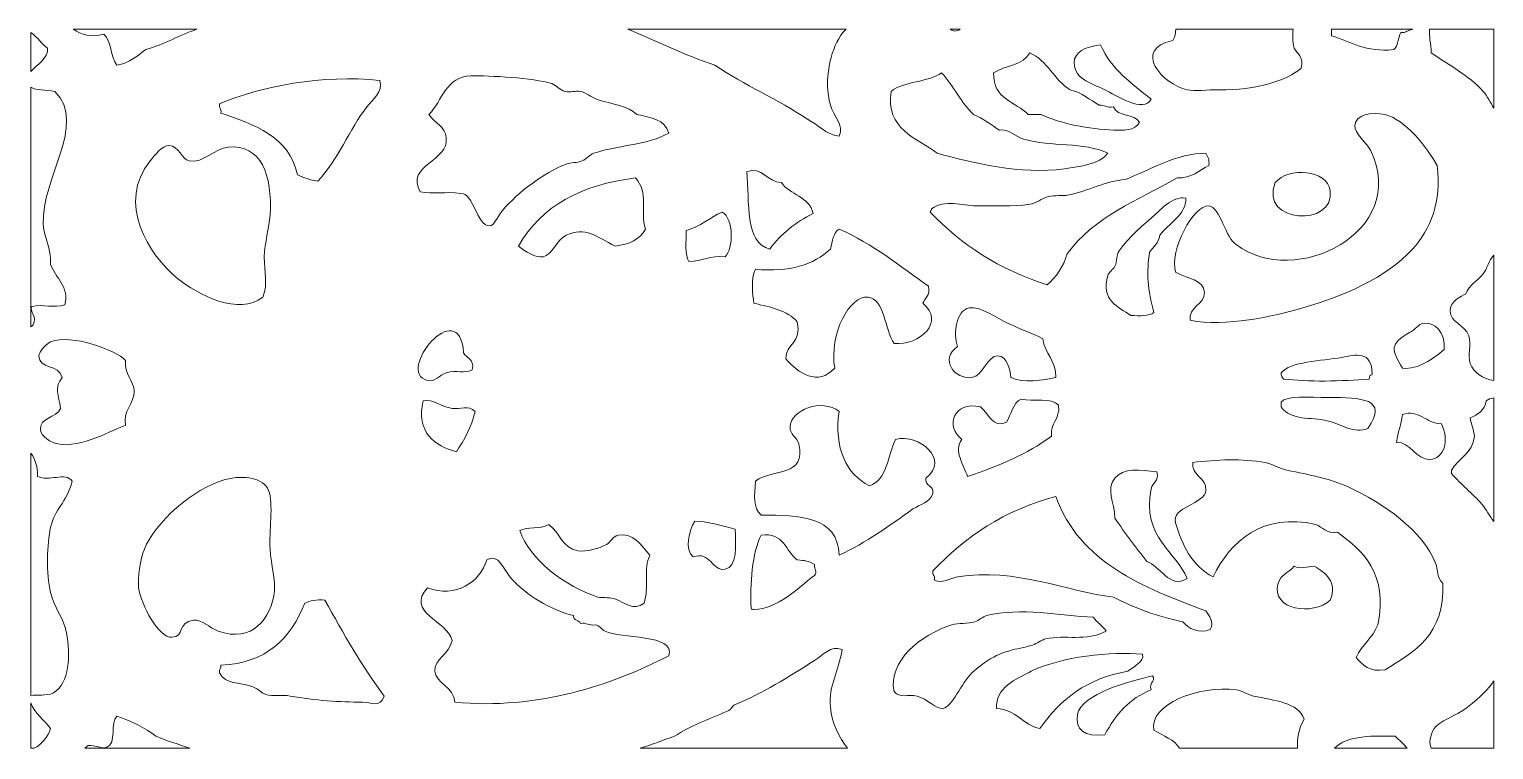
# Model space of a CAD drawing. Header units: millimetres. Extents: x -1203 to 1200, y -592 to 590.
import ezdxf

# ---------------------------------------------------------------- set-up
doc = ezdxf.new("R2010")
doc.units = ezdxf.units.MM
doc.header["$MEASUREMENT"] = 0
doc.layers.add('Layer 1', color=7, linetype='Continuous')

msp = doc.modelspace()

# ---------------------------------------------------------------- linework, layer by layer
at = {"layer": 'Layer 1', "color": 250, "lineweight": 20}
for points, knots in [([(-1172.4375, 559.1144), (-1171.2007, 541.987), (-1190.0172, 532.3422), (-1200.05, 520.8504), (-1200.05, 520.8504), (-1200.05, 584.8585), (-1200.05, 584.8585), (-1189.1933, 577.3698), (-1180.7138, 563.5723), (-1172.4375, 559.1144)], [0, 0, 0, 0, 0.333333333, 0.333333333, 0.333333333, 0.666666667, 0.666666667, 0.666666667, 1, 1, 1, 1]), ([(-927.4482, 589.9734), (-956.7498, 580.2833), (-980.9647, 565.1449), (-1011.3132, 556.5765), (-1025.4968, 546.389), (-1037.9655, 534.3666), (-1058.7028, 531.1984), (-1069.5971, 544.063), (-1067.4398, 570.9047), (-1080.0285, 581.9544), (-1101.4305, 575.9686), (-1117.3157, 581.1356), (-1130.4181, 589.9734), (-1130.4181, 589.9734), (-927.4482, 589.9734), (-927.4482, 589.9734)], [0, 0, 0, 0, 0.2, 0.2, 0.2, 0.4, 0.4, 0.4, 0.6, 0.6, 0.6, 0.8, 0.8, 0.8, 1, 1, 1, 1]), ([(137.4636, 589.9734), (134.1363, 586.788), (131.0389, 583.3394), (128.4003, 579.4174), (111.5612, 554.3857), (100.3248, 507.3762), (111.8148, 465.2144), (116.6024, 447.6412), (134.7809, 433.0589), (126.0315, 414.4575), (102.7097, 417.3925), (92.1333, 433.9835), (73.9025, 442.3744), (26.0876, 474.9098), (-30.1556, 498.4174), (-77.7425, 531.1984), (-127.974, 547.9157), (-172.9992, 570.2093), (-220.3861, 589.9734), (-220.3861, 589.9734), (137.4636, 589.9734), (137.4636, 589.9734)], [0, 0, 0, 0, 0.142857143, 0.142857143, 0.142857143, 0.285714286, 0.285714286, 0.285714286, 0.428571429, 0.428571429, 0.428571429, 0.571428571, 0.571428571, 0.571428571, 0.714285714, 0.714285714, 0.714285714, 0.857142857, 0.857142857, 0.857142857, 1, 1, 1, 1]), ([(324.4903, 589.9734), (321.5273, 588.176), (318.5143, 587.1131), (315.5887, 587.0304), (314.4698, 586.9986), (311.8285, 588.0793), (308.4128, 589.9734), (308.4128, 589.9734), (324.4903, 589.9734), (324.4903, 589.9734)], [0, 0, 0, 0, 0.333333333, 0.333333333, 0.333333333, 0.666666667, 0.666666667, 0.666666667, 1, 1, 1, 1]), ([(673.379, 571.8034), (676.939, 577.2779), (678.1837, 583.4168), (678.5303, 589.9734), (678.5303, 589.9734), (870.9135, 589.9734), (870.9135, 589.9734), (869.7693, 580.5591), (869.8273, 570.5496), (872.4138, 559.1144), (877.6618, 549.5082), (888.3706, 545.7511), (884.2611, 526.1224), (861.1406, 506.0218), (810.3909, 489.592), (749.2015, 490.5924), (731.0425, 490.8898), (708.7049, 487.9394), (697.0735, 490.5924), (656.5643, 499.8351), (605.8369, 556.8805), (673.379, 571.8034)], [0, 0, 0, 0, 0.142857143, 0.142857143, 0.142857143, 0.285714286, 0.285714286, 0.285714286, 0.428571429, 0.428571429, 0.428571429, 0.571428571, 0.571428571, 0.571428571, 0.714285714, 0.714285714, 0.714285714, 0.857142857, 0.857142857, 0.857142857, 1, 1, 1, 1]), ([(1066.662, 589.9734), (1066.678, 589.8384), (1066.6931, 589.7037), (1066.7102, 589.5684), (1059.1732, 589.1819), (1056.2851, 583.8152), (1047.7549, 584.4925), (1042.3746, 576.7202), (1043.6364, 561.8337), (1035.9079, 556.5765), (990.4212, 551.8477), (965.3968, 569.0343), (934.0204, 579.4174), (933.5198, 583.4205), (933.5139, 586.8938), (933.8755, 589.9734), (933.8755, 589.9734), (1066.662, 589.9734), (1066.662, 589.9734)], [0, 0, 0, 0, 0.166666667, 0.166666667, 0.166666667, 0.333333333, 0.333333333, 0.333333333, 0.5, 0.5, 0.5, 0.666666667, 0.666666667, 0.666666667, 0.833333333, 0.833333333, 0.833333333, 1, 1, 1, 1]), ([(1199.95, 460.3088), (1194.647, 469.8374), (1190.0725, 480.0927), (1182.8144, 488.0554), (1158.5836, 514.6391), (1127.3021, 530.4214), (1097.5135, 551.5004), (1096.8017, 566.2689), (1093.5826, 578.3818), (1094.5638, 589.9734), (1094.5638, 589.9734), (1199.95, 589.9734), (1199.95, 589.9734), (1199.95, 589.9734), (1199.95, 460.3088), (1199.95, 460.3088)], [0, 0, 0, 0, 0.2, 0.2, 0.2, 0.4, 0.4, 0.4, 0.6, 0.6, 0.6, 0.8, 0.8, 0.8, 1, 1, 1, 1]), ([(554.9052, 564.1904), (572.8153, 524.1532), (606.1297, 500.6217), (637.8375, 475.3655), (626.4684, 451.1701), (578.613, 482.1564), (562.014, 490.5924), (539.1185, 502.2311), (507.7474, 508.0467), (512.2547, 541.3494), (518.9157, 557.056), (535.5854, 562.0418), (554.9052, 564.1904)], [0, 0, 0, 0, 0.25, 0.25, 0.25, 0.5, 0.5, 0.5, 0.75, 0.75, 0.75, 1, 1, 1, 1]), ([(379.5648, 518.5094), (398.1135, 530.7888), (428.3983, 530.4972), (438.8019, 551.5004), (467.7755, 538.5438), (479.0173, 506.5963), (505.1467, 490.5924), (524.5067, 485.95), (537.3686, 474.3477), (552.5364, 465.2144), (562.0106, 466.0566), (565.6885, 460.6909), (576.2309, 462.6764), (582.2347, 445.4208), (610.7578, 452.2837), (618.8814, 437.2984), (612.5624, 422.8541), (589.5835, 424.1461), (576.2309, 424.6094), (537.2977, 425.9609), (487.8698, 435.2429), (457.7571, 449.9875), (450.6491, 449.9875), (443.5401, 449.9875), (436.4323, 449.9875), (416.2457, 471.5095), (378.124, 473.8221), (379.5648, 518.5094)], [0, 0, 0, 0, 0.111111111, 0.111111111, 0.111111111, 0.222222222, 0.222222222, 0.222222222, 0.333333333, 0.333333333, 0.333333333, 0.444444444, 0.444444444, 0.444444444, 0.555555556, 0.555555556, 0.555555556, 0.666666667, 0.666666667, 0.666666667, 0.777777778, 0.777777778, 0.777777778, 0.888888889, 0.888888889, 0.888888889, 1, 1, 1, 1]), ([(-890.4706, 467.7524), (-823.6814, 495.8804), (-720.7103, 516.5853), (-627.4596, 505.8194), (-621.7218, 486.9053), (-639.2995, 474.8503), (-648.7844, 462.6764), (-677.0238, 426.4299), (-696.2297, 374.7416), (-729.3461, 340.8604), (-741.9957, 342.539), (-752.3564, 346.6702), (-762.519, 351.0124), (-776.4797, 414.7289), (-832.9709, 432.8996), (-888.1009, 452.5254), (-887.0978, 457.8287), (-889.7236, 459.2464), (-890.4706, 462.6764), (-890.4706, 464.3685), (-890.4706, 466.0604), (-890.4706, 467.7524)], [0, 0, 0, 0, 0.142857143, 0.142857143, 0.142857143, 0.285714286, 0.285714286, 0.285714286, 0.428571429, 0.428571429, 0.428571429, 0.571428571, 0.571428571, 0.571428571, 0.714285714, 0.714285714, 0.714285714, 0.857142857, 0.857142857, 0.857142857, 1, 1, 1, 1]), ([(-546.8979, 449.9875), (-524.9247, 473.1085), (-518.7176, 512.4819), (-478.1833, 513.4334), (-447.7435, 514.1499), (-375.8768, 510.2806), (-345.4925, 500.7444), (-337.5606, 498.2525), (-331.6062, 489.7896), (-324.1678, 488.0554), (-315.2231, 485.9702), (-306.736, 489.4692), (-298.1037, 488.0554), (-288.8751, 486.5447), (-281.5387, 478.7533), (-272.0388, 475.3655), (-245.4562, 465.8916), (-220.3827, 465.413), (-205.6939, 449.9875), (-183.1405, 445.3814), (-159.3879, 442.0598), (-153.5659, 419.5334), (-189.5301, 399.5777), (-230.6385, 401.3253), (-276.7782, 386.5414), (-283.2081, 384.4792), (-287.873, 377.3419), (-295.7341, 373.8524), (-303.8907, 370.2305), (-313.9182, 371.9791), (-321.7982, 368.7765), (-359.0835, 353.6223), (-400.37, 323.3861), (-426.0552, 292.6414), (-435.659, 281.1456), (-439.9604, 267.389), (-447.38, 267.2634), (-468.4057, 266.9037), (-473.3483, 322.0749), (-494.7698, 320.5584), (-519.4511, 324.0143), (-539.8883, 319.1436), (-561.1148, 323.0954), (-586.3208, 367.4249), (-513.398, 373.7104), (-518.4642, 411.9204), (-521.0066, 431.1059), (-535.8369, 435.2755), (-546.8979, 449.9875)], [0, 0, 0, 0, 0.0625, 0.0625, 0.0625, 0.125, 0.125, 0.125, 0.1875, 0.1875, 0.1875, 0.25, 0.25, 0.25, 0.3125, 0.3125, 0.3125, 0.375, 0.375, 0.375, 0.4375, 0.4375, 0.4375, 0.5, 0.5, 0.5, 0.5625, 0.5625, 0.5625, 0.625, 0.625, 0.625, 0.6875, 0.6875, 0.6875, 0.75, 0.75, 0.75, 0.8125, 0.8125, 0.8125, 0.875, 0.875, 0.875, 0.9375, 0.9375, 0.9375, 1, 1, 1, 1]), ([(211.3325, 488.0554), (232.1451, 505.5221), (272.133, 502.4527), (294.264, 518.5094), (313.2996, 497.4467), (326.3103, 469.9297), (346.392, 449.9875), (362.8333, 443.911), (375.011, 433.267), (389.0425, 424.6094), (403.9381, 427.0812), (414.9248, 413.529), (429.3234, 409.3824), (473.2948, 396.7193), (527.6966, 405.4795), (566.7533, 386.5414), (552.875, 368.0964), (521.5945, 364.9234), (495.6691, 361.1634), (423.9491, 350.7543), (343.8067, 371.0699), (287.155, 386.5414), (254.6027, 411.0542), (201.0247, 426.0405), (211.3325, 488.0554)], [0, 0, 0, 0, 0.125, 0.125, 0.125, 0.25, 0.25, 0.25, 0.375, 0.375, 0.375, 0.5, 0.5, 0.5, 0.625, 0.625, 0.625, 0.75, 0.75, 0.75, 0.875, 0.875, 0.875, 1, 1, 1, 1]), ([(-1200.05, 495.0187), (-1191.7679, 489.2362), (-1176.3284, 490.6788), (-1160.5903, 488.0554), (-1106.543, 434.8889), (-1183.5092, 344.5514), (-1179.5464, 269.8014), (-1178.3168, 246.6074), (-1166.9022, 233.1847), (-1167.6983, 203.8174), (-1160.0431, 182.6953), (-1136.389, 167.0587), (-1144.0038, 137.8344), (-1162.6913, 131.9191), (-1179.1058, 138.994), (-1198.5015, 135.2963), (-1202.579, 126.6512), (-1188.988, 118.2613), (-1196.1319, 104.8424), (-1197.4166, 103.7073), (-1198.7217, 102.594), (-1200.05, 101.5055), (-1200.05, 101.5055), (-1200.05, 495.0187), (-1200.05, 495.0187)], [0, 0, 0, 0, 0.125, 0.125, 0.125, 0.25, 0.25, 0.25, 0.375, 0.375, 0.375, 0.5, 0.5, 0.5, 0.625, 0.625, 0.625, 0.75, 0.75, 0.75, 0.875, 0.875, 0.875, 1, 1, 1, 1]), ([(777.6352, 236.8094), (873.5583, 163.0407), (1062.7895, 257.449), (997.9957, 391.6174), (992.4917, 403.0172), (970.7441, 419.3387), (971.9316, 432.2225), (973.4863, 449.0753), (998.7336, 455.3406), (1021.691, 449.9875), (1053.9406, 442.4665), (1090.7816, 396.7691), (1106.992, 366.2394), (1115.103, 307.1615), (1096.2767, 261.5467), (1066.7102, 229.1964), (1023.0236, 181.3898), (953.8612, 152.1588), (886.6306, 132.7584), (838.8925, 118.9817), (759.5925, 100.9193), (701.8128, 112.4554), (697.8822, 133.7329), (726.4583, 138.4588), (725.5071, 158.1364), (724.4747, 179.5693), (697.3763, 180.1573), (678.1183, 191.1284), (666.9158, 226.6747), (708.1559, 302.684), (732.6161, 300.2554), (751.3885, 298.3917), (760.4004, 245.6991), (777.6352, 236.8094)], [0, 0, 0, 0, 0.090909091, 0.090909091, 0.090909091, 0.181818182, 0.181818182, 0.181818182, 0.272727273, 0.272727273, 0.272727273, 0.363636364, 0.363636364, 0.363636364, 0.454545455, 0.454545455, 0.454545455, 0.545454545, 0.545454545, 0.545454545, 0.636363636, 0.636363636, 0.636363636, 0.727272727, 0.727272727, 0.727272727, 0.818181818, 0.818181818, 0.818181818, 0.909090909, 0.909090909, 0.909090909, 1, 1, 1, 1]), ([(-819.3863, 150.5234), (-857.921, 118.572), (-926.2225, 154.5443), (-959.1852, 180.9774), (-1007.0871, 219.3887), (-1060.0667, 305.6316), (-1004.205, 373.8524), (-995.949, 383.9344), (-985.0485, 399.4625), (-973.4019, 399.2304), (-957.1423, 398.9101), (-952.2829, 375.9338), (-940.2289, 373.8524), (-917.1059, 369.8603), (-898.3074, 394.492), (-876.2537, 396.6934), (-822.3075, 402.0763), (-803.4321, 350.6153), (-807.5391, 285.0284), (-808.8125, 264.6496), (-816.5975, 239.1124), (-817.0168, 216.5064), (-817.5102, 189.9227), (-810.3681, 173.6147), (-819.3863, 150.5234)], [0, 0, 0, 0, 0.125, 0.125, 0.125, 0.25, 0.25, 0.25, 0.375, 0.375, 0.375, 0.5, 0.5, 0.5, 0.625, 0.625, 0.625, 0.75, 0.75, 0.75, 0.875, 0.875, 0.875, 1, 1, 1, 1]), ([(277.6774, 295.1794), (299.666, 311.8011), (327.4922, 300.0434), (351.1313, 300.2554), (379.2219, 300.5067), (410.8957, 298.3917), (438.8019, 302.7934), (449.5939, 304.4949), (458.3713, 312.6499), (469.6042, 315.4824), (479.9344, 318.0866), (492.0009, 315.9189), (502.7771, 318.0204), (534.3452, 324.1793), (564.4178, 341.4618), (595.187, 343.3984), (636.7262, 359.0254), (679.3587, 386.8321), (727.8768, 386.5414), (730.5767, 380.9733), (733.9916, 376.1717), (732.6161, 366.2394), (715.9373, 358.7242), (704.9193, 345.147), (680.488, 345.9364), (615.5929, 309.6995), (543.324, 281.3604), (500.4074, 221.5824), (493.4169, 200.3087), (482.7355, 182.9869), (467.2355, 170.8254), (388.885, 195.1896), (326.4034, 236.5485), (275.3079, 290.1044), (275.7582, 292.1589), (277.6837, 292.6347), (277.6774, 295.1794)], [0, 0, 0, 0, 0.083333333, 0.083333333, 0.083333333, 0.166666667, 0.166666667, 0.166666667, 0.25, 0.25, 0.25, 0.333333333, 0.333333333, 0.333333333, 0.416666667, 0.416666667, 0.416666667, 0.5, 0.5, 0.5, 0.583333333, 0.583333333, 0.583333333, 0.666666667, 0.666666667, 0.666666667, 0.75, 0.75, 0.75, 0.833333333, 0.833333333, 0.833333333, 0.916666667, 0.916666667, 0.916666667, 1, 1, 1, 1]), ([(-25.6144, 356.0874), (-0.5864, 365.8193), (8.3297, 339.0264), (31.2521, 338.3224), (45.1457, 317.6731), (77.0961, 316.3649), (83.381, 287.5663), (54.7809, 273.3638), (30.5176, 254.5149), (12.2979, 229.1964), (-29.3621, 240.4082), (-20.4435, 305.7966), (-25.6144, 356.0874)], [0, 0, 0, 0, 0.25, 0.25, 0.25, 0.5, 0.5, 0.5, 0.75, 0.75, 0.75, 1, 1, 1, 1]), ([(841.6104, 338.3224), (863.0777, 364.7191), (926.4951, 359.435), (931.6508, 325.6334), (940.9716, 264.5374), (814.0716, 270.8028), (841.6104, 338.3224)], [0, 0, 0, 0, 0.5, 0.5, 0.5, 1, 1, 1, 1]), ([(-208.0636, 345.9364), (-185.4054, 320.7205), (-201.4051, 292.2117), (-191.4771, 262.1874), (-200.4119, 244.6871), (-218.6704, 237.1729), (-241.2363, 234.2714), (-271.4128, 248.7617), (-290.8311, 267.1349), (-321.7982, 252.0364), (-337.4802, 244.3898), (-344.7556, 219.3821), (-359.7093, 216.5064), (-370.8106, 214.3722), (-390.0532, 225.4585), (-399.9903, 234.2714), (-362.5447, 299.9081), (-296.8877, 335.3288), (-208.0636, 345.9364)], [0, 0, 0, 0, 0.166666667, 0.166666667, 0.166666667, 0.333333333, 0.333333333, 0.333333333, 0.5, 0.5, 0.5, 0.666666667, 0.666666667, 0.666666667, 0.833333333, 0.833333333, 0.833333333, 1, 1, 1, 1]), ([(694.7048, 312.9444), (696.1117, 285.4744), (666.0113, 271.3514), (652.0543, 252.0364), (650.0921, 238.911), (641.6507, 232.7252), (635.4679, 224.1204), (630.0032, 191.115), (632.123, 162.4095), (642.5758, 125.1444), (634.249, 118.8368), (618.9799, 119.9639), (604.6645, 120.0694), (584.0615, 135.2167), (554.9947, 144.1026), (566.7533, 186.0524), (568.2651, 191.4526), (576.0892, 195.9329), (578.6005, 201.2794), (582.6878, 209.9801), (579.9204, 218.9322), (585.7084, 226.6584), (603.5164, 250.4269), (615.3332, 260.1156), (637.8375, 279.9524), (651.0208, 291.5748), (673.1077, 317.3298), (694.7048, 312.9444)], [0, 0, 0, 0, 0.111111111, 0.111111111, 0.111111111, 0.222222222, 0.222222222, 0.222222222, 0.333333333, 0.333333333, 0.333333333, 0.444444444, 0.444444444, 0.444444444, 0.555555556, 0.555555556, 0.555555556, 0.666666667, 0.666666667, 0.666666667, 0.777777778, 0.777777778, 0.777777778, 0.888888889, 0.888888889, 0.888888889, 1, 1, 1, 1]), ([(-125.1323, 259.6504), (-102.0754, 266.2524), (-86.1902, 280.5403), (-65.8952, 290.1044), (-46.5756, 278.3535), (-46.6275, 230.3589), (-61.156, 216.5064), (-85.471, 218.8631), (-98.83, 209.4852), (-120.3929, 208.8934), (-127.541, 219.8472), (-124.5483, 241.6638), (-125.1323, 259.6504)], [0, 0, 0, 0, 0.25, 0.25, 0.25, 0.5, 0.5, 0.5, 0.75, 0.75, 0.75, 1, 1, 1, 1]), ([(-11.3975, 196.2044), (44.7658, 191.0363), (84.4145, 203.5565), (111.8148, 229.1964), (114.9063, 241.9583), (116.5441, 256.276), (126.0315, 262.1874), (181.3621, 237.7014), (225.7187, 201.4616), (272.9381, 168.2884), (275.5666, 152.7832), (267.0088, 149.2611), (263.4606, 140.3714), (300.838, 110.2378), (258.7983, 70.7962), (216.0708, 74.3884), (200.6137, 96.9406), (201.0337, 147.407), (173.4203, 150.5234), (144.0124, 153.844), (108.7627, 90.3089), (118.9228, 33.7824), (90.9432, 3.6669), (58.9639, 25.7531), (38.3609, 49.0094), (39.1195, 75.2669), (64.8289, 74.8008), (57.3162, 109.9174), (41.3844, 128.3826), (13.6152, 134.1693), (-13.7672, 140.3714), (-15.7042, 154.502), (-19.2058, 180.3395), (-11.3975, 196.2044)], [0, 0, 0, 0, 0.090909091, 0.090909091, 0.090909091, 0.181818182, 0.181818182, 0.181818182, 0.272727273, 0.272727273, 0.272727273, 0.363636364, 0.363636364, 0.363636364, 0.454545455, 0.454545455, 0.454545455, 0.545454545, 0.545454545, 0.545454545, 0.636363636, 0.636363636, 0.636363636, 0.727272727, 0.727272727, 0.727272727, 0.818181818, 0.818181818, 0.818181818, 0.909090909, 0.909090909, 0.909090909, 1, 1, 1, 1]), ([(1154.3809, 155.5984), (1159.1352, 170.9079), (1173.0342, 176.0203), (1182.8144, 188.5904), (1188.8707, 196.3743), (1192.1895, 210.7878), (1199.95, 219.5116), (1199.95, 219.5116), (1199.95, 13.5251), (1199.95, 13.5251), (1182.5277, 16.04), (1166.9268, 26.4086), (1161.4897, 41.3964), (1156.4602, 55.2556), (1164.0931, 72.1938), (1159.12, 87.0774), (1153.1073, 105.0697), (1128.178, 109.2862), (1128.3168, 127.6824), (1128.4403, 143.8513), (1146.1067, 151.7991), (1154.3809, 155.5984)], [0, 0, 0, 0, 0.142857143, 0.142857143, 0.142857143, 0.285714286, 0.285714286, 0.285714286, 0.428571429, 0.428571429, 0.428571429, 0.571428571, 0.571428571, 0.571428571, 0.714285714, 0.714285714, 0.714285714, 0.857142857, 0.857142857, 0.857142857, 1, 1, 1, 1]), ([(-490.0306, 59.1614), (-485.6558, 49.4659), (-471.8338, 49.887), (-475.8137, 31.2454), (-489.1233, 24.0409), (-501.0019, 31.278), (-518.4642, 26.1693), (-530.4565, 22.6597), (-536.4576, 10.2115), (-549.2675, 13.4813), (-603.5243, 27.3271), (-496.6881, 156.7187), (-490.0306, 59.1614)], [0, 0, 0, 0, 0.25, 0.25, 0.25, 0.5, 0.5, 0.5, 0.75, 0.75, 0.75, 1, 1, 1, 1]), ([(320.328, 69.3124), (312.3522, 91.4723), (318.3873, 128.208), (339.2839, 132.7584), (356.6415, 136.5385), (384.8532, 116.107), (403.2593, 107.3803), (421.7335, 98.6192), (441.1678, 91.8685), (460.1267, 82.0014), (463.4096, 56.7558), (481.9304, 47.8315), (481.4523, 18.5554), (461.9813, 13.772), (426.3869, 8.7919), (407.9984, 18.5554), (405.6253, 32.4559), (402.2723, 53.1502), (386.6728, 54.0853), (369.5159, 55.1127), (362.0248, 21.1222), (344.0222, 18.5554), (316.0364, 14.5662), (289.5891, 48.5308), (320.328, 69.3124)], [0, 0, 0, 0, 0.125, 0.125, 0.125, 0.25, 0.25, 0.25, 0.375, 0.375, 0.375, 0.5, 0.5, 0.5, 0.625, 0.625, 0.625, 0.75, 0.75, 0.75, 0.875, 0.875, 0.875, 1, 1, 1, 1]), ([(1118.8391, 64.2364), (1100.6818, 49.8621), (1076.6517, 31.0516), (1050.1246, 33.7824), (1032.4581, 64.2699), (1028.5178, 73.9251), (1061.972, 92.1533), (1070.5978, 96.8524), (1078.0084, 106.6859), (1083.2968, 107.3803), (1102.7839, 109.9404), (1121.1032, 93.2535), (1118.8391, 64.2364)], [0, 0, 0, 0, 0.25, 0.25, 0.25, 0.5, 0.5, 0.5, 0.75, 0.75, 0.75, 1, 1, 1, 1]), ([(-1044.486, 46.4723), (-1048.2866, 23.24), (-1030.2692, 13.3691), (-1030.2692, -4.2837), (-1030.2692, -23.0971), (-1050.0545, -37.3044), (-1044.486, -60.1147), (-1064.7021, -66.1125), (-1117.6308, -98.2604), (-1155.8511, -90.5687), (-1166.4383, -88.4394), (-1183.5439, -78.0946), (-1184.2847, -67.7287), (-1185.8258, -46.1721), (-1159.006, -49.0535), (-1151.1128, -32.1987), (-1154.8489, -10.2968), (-1161.5235, 2.2742), (-1148.7431, 18.5554), (-1153.673, 42.1081), (-1186.3828, 30.3245), (-1186.6544, 54.0853), (-1186.7294, 60.6548), (-1174.2034, 74.2829), (-1167.6983, 76.9264), (-1133.5653, 90.798), (-1061.0894, 63.6551), (-1044.486, 46.4723)], [0, 0, 0, 0, 0.111111111, 0.111111111, 0.111111111, 0.222222222, 0.222222222, 0.222222222, 0.333333333, 0.333333333, 0.333333333, 0.444444444, 0.444444444, 0.444444444, 0.555555556, 0.555555556, 0.555555556, 0.666666667, 0.666666667, 0.666666667, 0.777777778, 0.777777778, 0.777777778, 0.888888889, 0.888888889, 0.888888889, 1, 1, 1, 1]), ([(851.089, 26.1693), (866.058, 44.5866), (917.4249, 45.7664), (950.6068, 51.5474), (973.3877, 55.5165), (1000.5471, 63.8566), (1000.3652, 23.6314), (997.4494, 22.5245), (995.4997, 20.3826), (995.6261, 16.0193), (951.7576, 12.2238), (893.9302, 11.1466), (855.8273, 16.0193), (852.6473, 17.6863), (851.4159, 21.4425), (851.089, 26.1693)], [0, 0, 0, 0, 0.2, 0.2, 0.2, 0.4, 0.4, 0.4, 0.6, 0.6, 0.6, 0.8, 0.8, 0.8, 1, 1, 1, 1]), ([(-556.3754, -19.5097), (-539.9743, -16.4404), (-526.0476, -29.9945), (-508.9865, -32.1987), (-495.6796, -33.9176), (-481.9715, -26.1933), (-471.0744, -37.2747), (-477.5966, -63.2791), (-488.8368, -84.2362), (-501.8777, -103.2587), (-536.6858, -94.7661), (-569.1424, -70.5305), (-556.3754, -19.5097)], [0, 0, 0, 0, 0.25, 0.25, 0.25, 0.5, 0.5, 0.5, 0.75, 0.75, 0.75, 1, 1, 1, 1]), ([(-11.3975, -151.4767), (17.4302, -130.8956), (73.1377, -144.7807), (59.6858, -90.5687), (56.6408, -78.298), (45.2227, -75.8261), (45.469, -62.6527), (45.9875, -34.9563), (97.6042, -14.7857), (126.0315, -37.2747), (117.2105, -96.7881), (138.2522, -141.2941), (175.79, -159.0907), (204.6893, -149.4385), (205.9333, -110.1648), (218.4405, -82.9557), (256.6455, -73.432), (308.7924, -115.7856), (268.1999, -146.4017), (266.4902, -160.9228), (281.7558, -157.2587), (280.0471, -171.7797), (274.8422, -186.508), (259.1781, -190.0339), (246.8741, -197.1577), (208.8886, -224.9932), (170.2242, -252.1064), (126.0315, -273.2928), (123.7022, -208.1107), (61.0371, -207.5544), (-1.9191, -207.3097), (-15.6174, -195.0054), (-12.6128, -175.815), (-11.3975, -151.4767)], [0, 0, 0, 0, 0.090909091, 0.090909091, 0.090909091, 0.181818182, 0.181818182, 0.181818182, 0.272727273, 0.272727273, 0.272727273, 0.363636364, 0.363636364, 0.363636364, 0.454545455, 0.454545455, 0.454545455, 0.545454545, 0.545454545, 0.545454545, 0.636363636, 0.636363636, 0.636363636, 0.727272727, 0.727272727, 0.727272727, 0.818181818, 0.818181818, 0.818181818, 0.909090909, 0.909090909, 0.909090909, 1, 1, 1, 1]), ([(358.2392, -29.6608), (370.3893, -38.9734), (377.5042, -66.1048), (400.8897, -55.0397), (408.3871, -41.921), (410.7907, -23.3483), (424.585, -16.9717), (443.9387, -21.6209), (474.9202, -13.816), (486.1906, -27.1237), (488.5012, -50.7483), (472.5881, -54.8526), (474.3433, -77.8797), (435.2841, -107.1051), (387.4564, -126.9371), (336.9144, -143.8637), (330.6267, -125.1655), (312.8681, -101.7835), (327.436, -82.9557), (299.9865, -63.444), (312.7508, -19.2057), (358.2392, -29.6608)], [0, 0, 0, 0, 0.142857143, 0.142857143, 0.142857143, 0.285714286, 0.285714286, 0.285714286, 0.428571429, 0.428571429, 0.428571429, 0.571428571, 0.571428571, 0.571428571, 0.714285714, 0.714285714, 0.714285714, 0.857142857, 0.857142857, 0.857142857, 1, 1, 1, 1]), ([(851.089, -22.0478), (860.5326, -9.8383), (895.63, -14.4337), (929.2811, -14.4337), (981.8571, -14.4337), (1028.6942, -15.2884), (993.2574, -65.1907), (971.1668, -74.4469), (949.6442, -58.0582), (926.9115, -52.5017), (899.3609, -45.7654), (868.7949, -53.2537), (851.089, -29.6608), (851.089, -27.1237), (851.089, -24.5857), (851.089, -22.0478)], [0, 0, 0, 0, 0.2, 0.2, 0.2, 0.4, 0.4, 0.4, 0.6, 0.6, 0.6, 0.8, 0.8, 0.8, 1, 1, 1, 1]), ([(1130.6863, -133.7127), (1141.8396, -113.5105), (1165.2939, -106.4883), (1168.5975, -77.8797), (1167.0618, -66.8367), (1162.7453, -58.77), (1161.4897, -47.4258), (1174.09, -42.3095), (1185.2244, -35.6259), (1187.5536, -19.5097), (1190.5863, -17.3509), (1195.0303, -15.7804), (1199.95, -14.9228), (1199.95, -14.9228), (1199.95, -217.7241), (1199.95, -217.7241), (1193.0484, -208.5952), (1187.4374, -197.8252), (1180.4448, -189.5447), (1165.0531, -171.3193), (1146.2886, -157.4006), (1130.6863, -138.7878), (1130.6863, -137.0957), (1130.6863, -135.4047), (1130.6863, -133.7127)], [0, 0, 0, 0, 0.125, 0.125, 0.125, 0.25, 0.25, 0.25, 0.375, 0.375, 0.375, 0.5, 0.5, 0.5, 0.625, 0.625, 0.625, 0.75, 0.75, 0.75, 0.875, 0.875, 0.875, 1, 1, 1, 1]), ([(1040.6462, -88.0317), (1041.745, -70.5967), (1048.9488, -59.7023), (1050.1246, -42.3507), (1076.1421, -32.5805), (1089.7607, -57.1778), (1114.1, -57.5777), (1128.1933, -85.6923), (1118.1226, -114.697), (1095.1439, -115.9477), (1072.8751, -117.1601), (1062.7125, -86.5479), (1040.6462, -88.0317)], [0, 0, 0, 0, 0.25, 0.25, 0.25, 0.5, 0.5, 0.5, 0.75, 0.75, 0.75, 1, 1, 1, 1]), ([(-1200.05, -105.8662), (-1192.8537, -114.8733), (-1188.3544, -128.434), (-1189.0239, -143.8637), (-1171.043, -152.9673), (-1143.4566, -136.0915), (-1132.1566, -151.4767), (-1141.2008, -187.425), (-1161.4527, -196.8892), (-1167.6983, -227.6118), (-1173.0527, -253.9509), (-1175.5146, -303.6796), (-1167.6983, -334.2008), (-1161.5083, -358.3769), (-1145.6256, -378.0363), (-1141.6342, -400.1848), (-1134.8442, -437.871), (-1136.2214, -482.5487), (-1162.9599, -499.1608), (-1175.1759, -504.819), (-1188.9092, -501.464), (-1200.05, -503.4783), (-1200.05, -503.4783), (-1200.05, -105.8662), (-1200.05, -105.8662)], [0, 0, 0, 0, 0.125, 0.125, 0.125, 0.25, 0.25, 0.25, 0.375, 0.375, 0.375, 0.5, 0.5, 0.5, 0.625, 0.625, 0.625, 0.75, 0.75, 0.75, 0.875, 0.875, 0.875, 1, 1, 1, 1]), ([(706.5521, -121.0228), (744.2743, -116.0878), (788.5198, -114.2816), (825.0241, -121.0228), (837.5625, -123.3382), (848.1328, -131.2121), (860.5665, -133.7127), (899.4532, -141.532), (929.3179, -146.7221), (962.4541, -161.6287), (1019.3366, -187.2187), (1083.6978, -233.7208), (1104.6223, -285.9827), (1108.9443, -296.7764), (1105.8842, -310.9924), (1116.4695, -318.9738), (1120.2334, -404.2181), (1069.5893, -431.1826), (1021.691, -461.0928), (995.453, -465.5079), (984.9726, -453.0452), (974.3012, -440.7898), (983.7055, -420.4081), (1001.2358, -408.7301), (1009.8429, -387.4958), (1026.8834, -301.5531), (984.9609, -265.9435), (943.498, -235.2258), (924.7425, -238.3949), (919.6549, -226.923), (907.9564, -222.5367), (821.1276, -202.8198), (767.4449, -249.7237), (739.7231, -308.8228), (704.3766, -290.0334), (688.247, -255.2794), (678.1183, -219.9988), (670.5097, -193.4985), (726.2514, -189.1726), (727.8768, -166.7038), (729.4073, -145.549), (702.7603, -141.8763), (706.5521, -121.0228)], [0, 0, 0, 0, 0.071428571, 0.071428571, 0.071428571, 0.142857143, 0.142857143, 0.142857143, 0.214285714, 0.214285714, 0.214285714, 0.285714286, 0.285714286, 0.285714286, 0.357142857, 0.357142857, 0.357142857, 0.428571429, 0.428571429, 0.428571429, 0.5, 0.5, 0.5, 0.571428571, 0.571428571, 0.571428571, 0.642857143, 0.642857143, 0.642857143, 0.714285714, 0.714285714, 0.714285714, 0.785714286, 0.785714286, 0.785714286, 0.857142857, 0.857142857, 0.857142857, 0.928571429, 0.928571429, 0.928571429, 1, 1, 1, 1]), ([(-1023.1612, -326.5878), (-1025.3849, -310.5838), (-1020.1682, -279.889), (-1013.6827, -263.1418), (-997.2664, -220.7402), (-934.4695, -163.5471), (-880.993, -148.9397), (-850.6894, -140.662), (-817.8433, -146.4631), (-809.9087, -166.7038), (-801.5442, -188.0426), (-809.5469, -236.1839), (-807.5391, -263.1418), (-805.5367, -290.0171), (-798.7242, -315.4421), (-800.4302, -331.6637), (-805.2286, -377.2373), (-837.2409, -417.6735), (-892.8401, -397.6468), (-907.8834, -392.2274), (-918.1331, -378.0363), (-933.121, -379.8818), (-960.7307, -383.2811), (-947.156, -406.9508), (-968.6627, -407.7988), (-990.0992, -408.6448), (-1019.1752, -355.274), (-1023.1612, -326.5878)], [0, 0, 0, 0, 0.111111111, 0.111111111, 0.111111111, 0.222222222, 0.222222222, 0.222222222, 0.333333333, 0.333333333, 0.333333333, 0.444444444, 0.444444444, 0.444444444, 0.555555556, 0.555555556, 0.555555556, 0.666666667, 0.666666667, 0.666666667, 0.777777778, 0.777777778, 0.777777778, 0.888888889, 0.888888889, 0.888888889, 1, 1, 1, 1]), ([(647.3151, -136.2498), (651.199, -153.0978), (639.5713, -153.3337), (637.8375, -164.1667), (622.1456, -244.3773), (680.111, -267.7017), (697.0735, -311.3607), (667.7058, -329.2955), (652.8003, -290.0237), (630.7285, -283.4447), (613.0342, -260.1002), (594.9398, -237.1815), (578.6005, -212.3847), (577.8071, -184.9321), (563.3932, -165.5374), (578.6005, -146.4017), (591.8394, -129.7417), (620.0108, -132.4974), (647.3151, -136.2498)], [0, 0, 0, 0, 0.166666667, 0.166666667, 0.166666667, 0.333333333, 0.333333333, 0.333333333, 0.5, 0.5, 0.5, 0.666666667, 0.666666667, 0.666666667, 0.833333333, 0.833333333, 0.833333333, 1, 1, 1, 1]), ([(481.4523, -176.8557), (520.7732, -285.3199), (623.8087, -325.5403), (727.8768, -364.6548), (733.1311, -372.3167), (741.4604, -382.3651), (734.9847, -395.1088), (717.1007, -402.5654), (698.2519, -393.27), (689.9656, -382.4198), (647.8147, -373.4236), (609.9769, -359.809), (576.2309, -341.8148), (501.2441, -333.7548), (414.9059, -292.5349), (320.328, -308.8228), (307.715, -310.9953), (295.6116, -320.3435), (282.4167, -313.8987), (284.1343, -306.1361), (278.3286, -306.4335), (280.0471, -298.6718), (333.0636, -242.9462), (396.944, -198.8517), (481.4523, -176.8557)], [0, 0, 0, 0, 0.125, 0.125, 0.125, 0.25, 0.25, 0.25, 0.375, 0.375, 0.375, 0.5, 0.5, 0.5, 0.625, 0.625, 0.625, 0.75, 0.75, 0.75, 0.875, 0.875, 0.875, 1, 1, 1, 1]), ([(-397.6216, -232.6877), (-385.8818, -225.915), (-364.8069, -231.3219), (-350.2318, -222.5367), (-331.1898, -237.4319), (-327.7123, -261.5735), (-302.8421, -265.6797), (-288.3907, -268.0652), (-267.2477, -262.2037), (-255.4533, -255.5288), (-248.8656, -251.8004), (-245.0864, -241.8), (-236.4971, -240.3017), (-212.5028, -236.1159), (-200.5785, -253.9288), (-184.369, -273.2928), (-195.5651, -294.4993), (-185.3623, -325.8147), (-193.8466, -351.9658), (-212.4231, -365.5181), (-224.2953, -350.2258), (-243.6051, -344.3528), (-253.1974, -341.4349), (-263.2096, -343.8569), (-269.6701, -341.8148), (-322.6095, -325.0741), (-382.957, -279.4804), (-397.6216, -232.6877)], [0, 0, 0, 0, 0.111111111, 0.111111111, 0.111111111, 0.222222222, 0.222222222, 0.222222222, 0.333333333, 0.333333333, 0.333333333, 0.444444444, 0.444444444, 0.444444444, 0.555555556, 0.555555556, 0.555555556, 0.666666667, 0.666666667, 0.666666667, 0.777777778, 0.777777778, 0.777777778, 0.888888889, 0.888888889, 0.888888889, 1, 1, 1, 1]), ([(-110.9152, -217.4608), (-92.185, -216.8315), (-65.2745, -224.9021), (-44.5694, -230.1497), (-43.3239, -256.9695), (-40.7778, -292.7248), (-61.156, -296.1337), (-81.9139, -299.605), (-85.5113, -266.0989), (-113.2849, -275.8307), (-127.9549, -264.2668), (-120.1305, -231.7037), (-110.9152, -217.4608)], [0, 0, 0, 0, 0.25, 0.25, 0.25, 0.5, 0.5, 0.5, 0.75, 0.75, 0.75, 1, 1, 1, 1]), ([(-1.9191, -240.3017), (35.4827, -234.9246), (38.2284, -266.6696), (57.3162, -280.9068), (70.8237, -281.6684), (74.6521, -282.2419), (85.7498, -288.5198), (84.9447, -296.3879), (91.2359, -300.6438), (85.7498, -306.2848), (56.872, -327.8088), (26.5253, -361.2784), (-13.7672, -362.1178), (-16.5219, -362.5302), (-17.9843, -361.5576), (-18.5055, -359.5797), (-20.1319, -322.1765), (-16.8183, -268.4345), (-1.9191, -240.3017)], [0, 0, 0, 0, 0.166666667, 0.166666667, 0.166666667, 0.333333333, 0.333333333, 0.333333333, 0.5, 0.5, 0.5, 0.666666667, 0.666666667, 0.666666667, 0.833333333, 0.833333333, 0.833333333, 1, 1, 1, 1]), ([(-549.2675, -326.5878), (-503.2138, -343.9739), (-463.0466, -317.4074), (-452.1193, -280.9068), (-431.7653, -268.8968), (-425.0675, -296.5711), (-411.8384, -311.3607), (-387.6193, -338.4346), (-346.5413, -363.2889), (-309.9509, -372.2688), (-309.9662, -380.745), (-300.433, -378.9936), (-298.1037, -384.9577), (-287.7557, -383.1804), (-284.7565, -389.2731), (-274.4085, -387.4958), (-266.6306, -388.4703), (-263.9619, -394.9179), (-257.822, -397.6468), (-234.0291, -411.4561), (-141.2117, -400.9186), (-153.5659, -438.2527), (-246.4467, -486.5456), (-369.882, -527.2322), (-504.2473, -514.3878), (-505.5153, -489.4299), (-536.0751, -482.4662), (-537.4202, -463.6308), (-538.8548, -443.5378), (-513.4535, -436.3488), (-508.9865, -412.8738), (-516.7984, -380.6856), (-586.053, -366.7304), (-549.2675, -326.5878)], [0, 0, 0, 0, 0.090909091, 0.090909091, 0.090909091, 0.181818182, 0.181818182, 0.181818182, 0.272727273, 0.272727273, 0.272727273, 0.363636364, 0.363636364, 0.363636364, 0.454545455, 0.454545455, 0.454545455, 0.545454545, 0.545454545, 0.545454545, 0.636363636, 0.636363636, 0.636363636, 0.727272727, 0.727272727, 0.727272727, 0.818181818, 0.818181818, 0.818181818, 0.909090909, 0.909090909, 0.909090909, 1, 1, 1, 1]), ([(931.6508, -346.8907), (904.6178, -372.6006), (833.4414, -364.0131), (846.3497, -318.9738), (850.5767, -304.2245), (862.1186, -303.5559), (872.4138, -291.0578), (882.2683, -296.2988), (894.7237, -292.1004), (905.5867, -291.0578), (924.0422, -302.097), (943.7389, -316.5259), (931.6508, -346.8907)], [0, 0, 0, 0, 0.25, 0.25, 0.25, 0.5, 0.5, 0.5, 0.75, 0.75, 0.75, 1, 1, 1, 1]), ([(-888.1009, -453.4798), (-813.7803, -450.1782), (-773.7186, -410.1843), (-750.6719, -351.9658), (-742.0915, -347.6207), (-731.3083, -345.6342), (-717.4989, -346.8907), (-687.4237, -401.8106), (-656.4448, -455.7607), (-620.3515, -504.2358), (-626.5434, -524.1522), (-642.8943, -514.453), (-655.8922, -514.3878), (-693.1345, -514.1988), (-733.6197, -511.3625), (-774.3663, -504.2358), (-787.9014, -501.8685), (-802.43, -504.9053), (-814.647, -501.6978), (-820.7064, -500.1075), (-826.5221, -492.6738), (-835.9729, -489.0088), (-858.4949, -480.2736), (-880.2398, -486.6051), (-890.4706, -466.1687), (-892.429, -458.996), (-887.1318, -459.5945), (-888.1009, -453.4798)], [0, 0, 0, 0, 0.111111111, 0.111111111, 0.111111111, 0.222222222, 0.222222222, 0.222222222, 0.333333333, 0.333333333, 0.333333333, 0.444444444, 0.444444444, 0.444444444, 0.555555556, 0.555555556, 0.555555556, 0.666666667, 0.666666667, 0.666666667, 0.777777778, 0.777777778, 0.777777778, 0.888888889, 0.888888889, 0.888888889, 1, 1, 1, 1]), ([(564.3837, -397.6468), (531.0075, -415.4329), (496.82, -403.0537), (464.8658, -410.3358), (457.9148, -411.9213), (450.7664, -418.4533), (443.5401, -420.4877), (414.6928, -428.6034), (396.4038, -428.6859), (370.0863, -445.8658), (363.9752, -449.856), (351.9919, -458.4991), (344.0222, -466.1687), (326.8717, -482.6724), (311.128, -522.7001), (296.6335, -524.5388), (283.6042, -526.1924), (271.3987, -508.3535), (253.9831, -504.2358), (237.6402, -500.3732), (226.4592, -509.0163), (216.0708, -496.6228), (205.8527, -447.3333), (260.1005, -403.1486), (310.8504, -387.4958), (322.2409, -383.9813), (336.223, -386.2431), (348.7616, -382.4198), (355.2006, -380.4554), (361.8768, -373.7622), (367.7178, -372.2688), (422.9496, -358.1343), (488.8845, -372.3858), (543.0579, -374.8067), (548.8055, -383.8758), (558.5341, -388.687), (564.3837, -397.6468)], [0, 0, 0, 0, 0.083333333, 0.083333333, 0.083333333, 0.166666667, 0.166666667, 0.166666667, 0.25, 0.25, 0.25, 0.333333333, 0.333333333, 0.333333333, 0.416666667, 0.416666667, 0.416666667, 0.5, 0.5, 0.5, 0.583333333, 0.583333333, 0.583333333, 0.666666667, 0.666666667, 0.666666667, 0.75, 0.75, 0.75, 0.833333333, 0.833333333, 0.833333333, 0.916666667, 0.916666667, 0.916666667, 1, 1, 1, 1]), ([(-200.4531, -590.0266), (-181.6022, -583.4911), (-162.7026, -577.0077), (-144.0873, -570.2198), (-118.8321, -553.2807), (-87.8192, -542.5081), (-58.7864, -529.6147), (-52.909, -528.2959), (-50.3457, -523.4271), (-46.9391, -519.4628), (0.7336, -499.3238), (42.4214, -473.6715), (85.7498, -445.8658), (98.5697, -437.6389), (112.4003, -420.2211), (130.77, -428.1008), (125.8372, -464.0681), (108.5012, -485.8349), (111.8148, -522.0008), (114.4172, -550.401), (125.8194, -571.7207), (139.8446, -590.0266), (139.8446, -590.0266), (-200.4531, -590.0266), (-200.4531, -590.0266)], [0, 0, 0, 0, 0.125, 0.125, 0.125, 0.25, 0.25, 0.25, 0.375, 0.375, 0.375, 0.5, 0.5, 0.5, 0.625, 0.625, 0.625, 0.75, 0.75, 0.75, 0.875, 0.875, 0.875, 1, 1, 1, 1]), ([(623.6206, -435.7148), (627.458, -448.1803), (608.1849, -455.8624), (599.9253, -463.6308), (532.5837, -474.4072), (488.5514, -510.1481), (455.3874, -557.5308), (426.4639, -552.1364), (416.8287, -526.0783), (384.3033, -524.5388), (382.0698, -491.0614), (416.6862, -475.7922), (441.1706, -463.6308), (489.6089, -439.5697), (573.7503, -430.3184), (623.6206, -435.7148)], [0, 0, 0, 0, 0.2, 0.2, 0.2, 0.4, 0.4, 0.4, 0.6, 0.6, 0.6, 0.8, 0.8, 0.8, 1, 1, 1, 1]), ([(640.2063, -471.2438), (646.7222, -478.968), (633.9803, -481.4553), (637.8375, -494.0848), (602.6934, -508.0466), (579.4333, -534.7368), (562.014, -567.6818), (528.3968, -571.9626), (512.9095, -558.8919), (516.994, -534.6898), (522.6707, -501.0686), (605.3988, -478.759), (640.2063, -471.2438)], [0, 0, 0, 0, 0.25, 0.25, 0.25, 0.5, 0.5, 0.5, 0.75, 0.75, 0.75, 1, 1, 1, 1]), ([(1097.1662, -590.0266), (1094.0502, -580.9327), (1094.7382, -570.4589), (1102.2526, -557.5308), (1108.6603, -546.505), (1139.9053, -535.4667), (1154.3809, -524.5388), (1168.1964, -514.1087), (1186.6716, -497.839), (1197.0313, -483.9337), (1198.1128, -482.4823), (1199.0743, -480.9906), (1199.95, -479.4813), (1199.95, -479.4813), (1199.95, -590.0266), (1199.95, -590.0266), (1199.95, -590.0266), (1097.1662, -590.0266), (1097.1662, -590.0266)], [0, 0, 0, 0, 0.166666667, 0.166666667, 0.166666667, 0.333333333, 0.333333333, 0.333333333, 0.5, 0.5, 0.5, 0.666666667, 0.666666667, 0.666666667, 0.833333333, 0.833333333, 0.833333333, 1, 1, 1, 1]), ([(889.0003, -542.3038), (879.4344, -558.1965), (877.4456, -573.8749), (877.9516, -590.0266), (877.9516, -590.0266), (684.2963, -590.0266), (684.2963, -590.0266), (676.4946, -575.2916), (657.5667, -570.1375), (642.5758, -560.0688), (633.5953, -518.5611), (715.9283, -485.7792), (777.6352, -494.0848), (787.1039, -495.3586), (796.2206, -502.1179), (806.0689, -504.2358), (840.3148, -511.6023), (879.5898, -514.6467), (889.0003, -542.3038)], [0, 0, 0, 0, 0.166666667, 0.166666667, 0.166666667, 0.333333333, 0.333333333, 0.333333333, 0.5, 0.5, 0.5, 0.666666667, 0.666666667, 0.666666667, 0.833333333, 0.833333333, 0.833333333, 1, 1, 1, 1]), ([(-1200.05, -515.6202), (-1192.9472, -533.5328), (-1178.294, -543.3585), (-1167.6983, -557.5308), (-1172.2561, -571.4974), (-1181.8878, -583.8928), (-1194.7669, -590.0266), (-1194.7669, -590.0266), (-1200.05, -590.0266), (-1200.05, -590.0266), (-1200.05, -590.0266), (-1200.05, -515.6202), (-1200.05, -515.6202)], [0, 0, 0, 0, 0.25, 0.25, 0.25, 0.5, 0.5, 0.5, 0.75, 0.75, 0.75, 1, 1, 1, 1]), ([(-1111.6029, -590.0266), (-1109.7211, -588.5085), (-1107.8836, -586.9788), (-1106.0926, -585.4468), (-1093.022, -584.1231), (-1084.287, -592.3069), (-1075.2892, -587.9848), (-1058.6222, -582.9951), (-1070.6754, -547.2455), (-1058.7028, -537.2278), (-1035.0407, -545.7223), (-1012.9367, -555.8848), (-994.7275, -570.2198), (-976.9633, -577.6925), (-957.6284, -583.4819), (-938.9987, -590.0266), (-938.9987, -590.0266), (-1111.6029, -590.0266), (-1111.6029, -590.0266)], [0, 0, 0, 0, 0.166666667, 0.166666667, 0.166666667, 0.333333333, 0.333333333, 0.333333333, 0.5, 0.5, 0.5, 0.666666667, 0.666666667, 0.666666667, 0.833333333, 0.833333333, 0.833333333, 1, 1, 1, 1]), ([(938.74, -590.0266), (957.5212, -568.5424), (1006.881, -569.1128), (1038.2765, -570.2198), (1045.2339, -576.4354), (1052.0757, -582.8664), (1057.8127, -590.0266), (1057.8127, -590.0266), (938.74, -590.0266), (938.74, -590.0266)], [0, 0, 0, 0, 0.333333333, 0.333333333, 0.333333333, 0.666666667, 0.666666667, 0.666666667, 1, 1, 1, 1])]:
    msp.add_open_spline(points, degree=3, knots=knots, dxfattribs=at)

doc.saveas('drawing.dxf')
